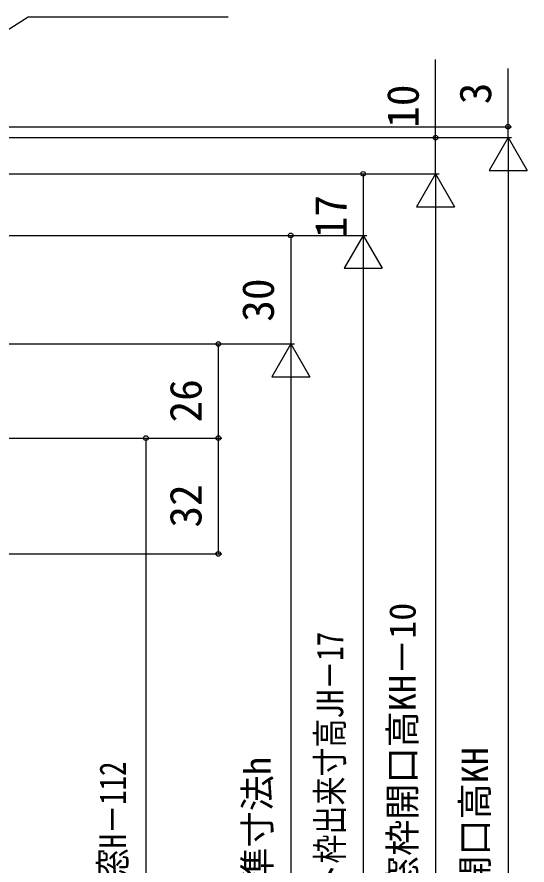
# Model space of a CAD drawing. Units: millimetres, scale not verified. Extents: x -525 to 525, y -783 to 778.
# Drawn here: x -96.8 to 44, y 176.3 to 410.5 of the extents above; entities that cross this region are included whole.
import ezdxf
from ezdxf.enums import TextEntityAlignment as Align

# ---------------------------------------------------------------- set-up
doc = ezdxf.new("R2010")
doc.units = ezdxf.units.MM
doc.header["$LTSCALE"] = 4
doc.layers.add('0-8_YKK_D', color=6, linetype='Continuous')
doc.styles.add('ＭＳ ゴシック', font='')
doc.styles.get('ＭＳ ゴシック').set_extended_font_data('MS Gothic')

msp = doc.modelspace()

# ---------------------------------------------------------------- linework, layer by layer
at = {"layer": '0-8_YKK_D'}
for p, q in [((38.8, 380.2), (38.8, 396.255)), ((-242.695, 380.2), (39.8, 380.2)), ((38.8, 377.2), (38.8, 380.2)), ((-186.2, 377.2), (39.8, 377.2)), ((-186.2, 377.2), (39.8, 377.2)), ((-186.2, 377.2), (19.8, 377.2)), ((38.8, 377.2), (33.55, 368.107)), ((38.8, 377.2), (38.8, 374.65)), ((38.8, 377.2), (44.05, 368.107)), ((38.8, 377.2), (38.8, 359.013)), ((33.55, 368.107), (44.05, 368.107)), ((-201.5, 367.2), (19.8, 367.2)), ((-201.5, 367.2), (-0.2, 367.2)), ((-201.5, 367.2), (19.8, 367.2)), ((-1.2, 367.2), (-1.2, 350.2)), ((18.8, 367.2), (13.55, 358.107)), ((18.8, 367.2), (24.05, 358.107)), ((18.8, 367.2), (18.8, 349.013)), ((38.8, 366.7), (38.8, 10.7)), ((13.55, 358.107), (24.05, 358.107)), ((18.8, 356.7), (18.8, 10.7)), ((-186.7, 350.2), (-20.2, 350.2)), ((-186.5, 350.2), (-0.2, 350.2)), ((-186.5, 350.2), (-0.2, 350.2)), ((-21.2, 350.2), (-21.2, 320.2)), ((-1.2, 350.2), (-6.45, 341.107)), ((-1.2, 350.2), (4.05, 341.107)), ((-1.2, 350.2), (-1.2, 332.013)), ((-6.45, 341.107), (4.05, 341.107)), ((-1.2, 339.7), (-1.2, 10.7)), ((-201.2, 320.2), (-20.2, 320.2)), ((-201.2, 320.197), (-40.2, 320.197)), ((-201.2, 320.197), (-20.2, 320.197)), ((-41.2, 320.197), (-41.2, 294.2)), ((-21.2, 320.197), (-26.45, 311.104)), ((-21.2, 320.197), (-15.95, 311.104)), ((-21.2, 320.197), (-21.2, 302.011)), ((-26.45, 311.104), (-15.95, 311.104)), ((-21.2, 309.697), (-21.2, 50.7)), ((-202.1, 294.2), (-60.2, 294.2)), ((-201.7, 294.2), (-40.2, 294.2)), ((-201.7, 294.2), (-40.2, 294.2)), ((-61.2, 294.2), (-61.2, 56.2)), ((-41.2, 294.2), (-41.2, 262.2)), ((-216.2, 262.2), (-40.2, 262.2))]:
    msp.add_line(p, q, dxfattribs=at)
for points in [[(-186.2, 351.635), (-184.049, 353.004), (-93.665, 410.535), (-38.478, 410.535)], [(18.8, 367.2), (18.8, 377.2), (18.8, 398.75)]]:
    msp.add_lwpolyline(points, dxfattribs=at)
for centre in [(38.8, 380.2), (18.8, 377.2), (-1.2, 367.2), (-21.2, 350.2), (-41.2, 320.197), (-61.2, 294.2), (-41.2, 294.2), (-41.2, 294.2), (-41.2, 262.2)]:
    msp.add_circle(centre, 0.637, dxfattribs=at)

# ---------------------------------------------------------------- texts
at = {"layer": '0-8_YKK_D', "style": 'ＭＳ ゴシック'}
for s, height, p in [('10', 8.798, (16.8, 379.909)), ('3', 8.798, (36.8, 386.414)), ('17', 8.798, (-3.085, 349.389)), ('30', 8.798, (-23.2, 326.336)), ('26', 8.798, (-43.2, 298.505)), ('32', 8.798, (-43.2, 269.473)), ('ジョイント枠出来寸高JH＝既設窓枠開口高KH－10', 7.331, (15.493, 28.814)), ('既設窓枠開口高KH', 7.331, (35.493, 128.87)), ('新設窓内法基準寸法h', 7.331, (-24.564, 111.136))]:
    msp.add_text(s, height=height, rotation=90, dxfattribs=at).set_placement(p, align=Align.BOTTOM_LEFT)
at = {"layer": '0-8_YKK_D', "style": 'ＭＳ ゴシック', "width": 0.8}
for s, p in [('新設窓H＝既設窓枠開口高KH－27＝ジョイント枠出来寸高JH－17', (-4.507, 12.768)), ('新設窓枠開口高＝新設窓H－112', (-64.507, 92.905))]:
    msp.add_text(s, height=7.331, rotation=90, dxfattribs=at).set_placement(p, align=Align.BOTTOM_LEFT)

doc.saveas('drawing.dxf')
